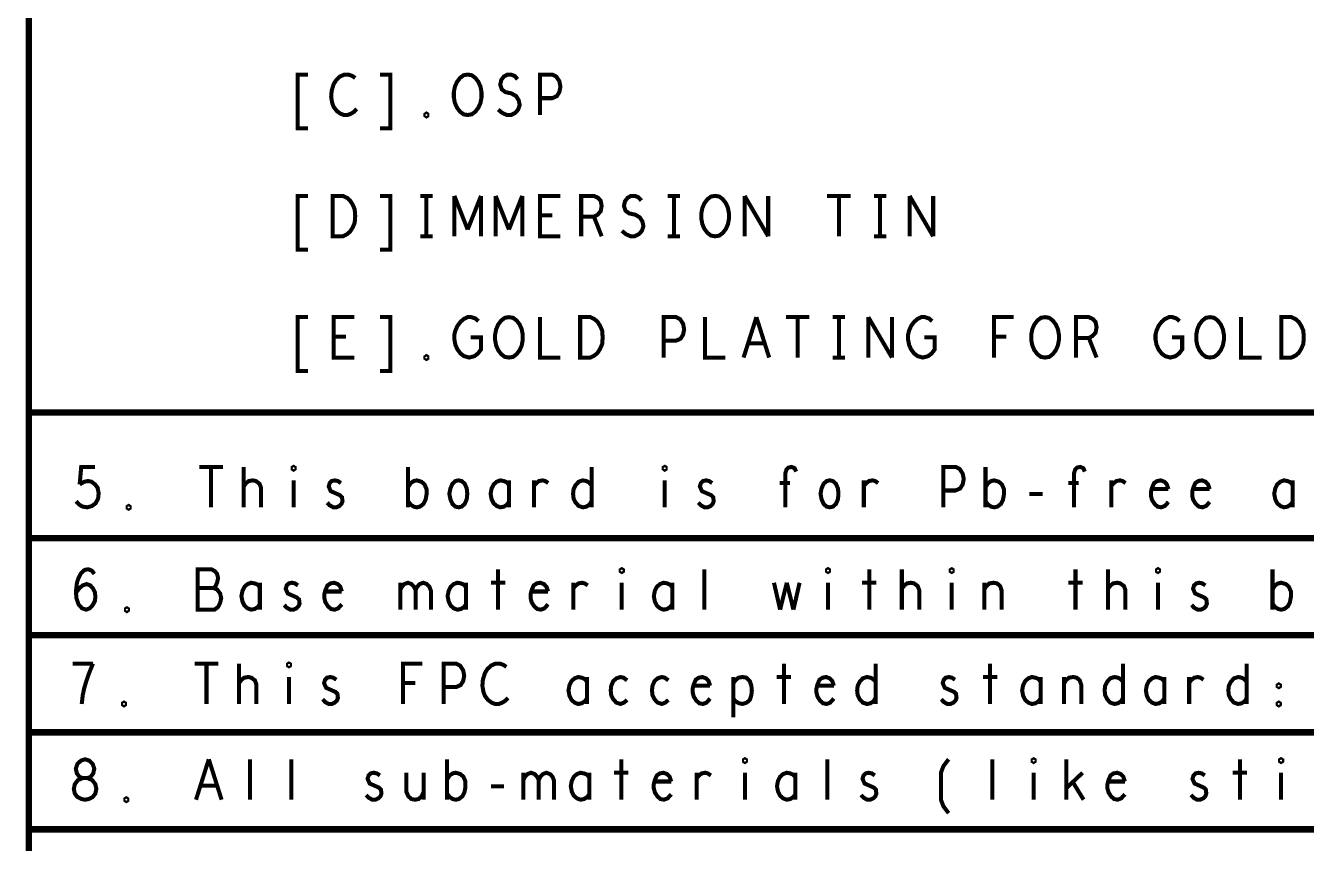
# Model space of a CAD drawing. Header units: millimetres. Extents: x 3885 to 4350, y -149 to 182.
# Drawn here: x 3931.63 to 3971.85, y 5.81 to 31.51 of the extents above; entities that cross this region are included whole.
import ezdxf

# ---------------------------------------------------------------- set-up
doc = ezdxf.new("R2010")
doc.units = ezdxf.units.MM
doc.header["$LTSCALE"] = 23.1
doc.layers.get('0').update_dxf_attribs({"linetype": 'CONTINUOUS'})

msp = doc.modelspace()

# ---------------------------------------------------------------- linework, layer by layer
for points, const_width in [([(3931.728, 57.195), (3931.728, -96.11), (4058.256, -96.11), (4058.256, 57.195)], 0.203), ([(3940.491, 29.967), (3940.169, 29.967), (3940.169, 28.274), (3940.491, 28.274)], 0.127), ([(3941.979, 29.861), (3941.883, 29.925), (3941.77, 29.967), (3941.641, 29.967), (3941.496, 29.904), (3941.384, 29.798), (3941.303, 29.671), (3941.239, 29.459), (3941.223, 29.269), (3941.255, 29.078), (3941.303, 28.951), (3941.4, 28.824), (3941.513, 28.74), (3941.625, 28.697), (3941.738, 28.697), (3941.851, 28.74), (3941.947, 28.803), (3942.027, 28.888)], 0.127), ([(3942.76, 28.274), (3943.081, 28.274), (3943.081, 29.967), (3942.76, 29.967)], 0.127), ([(3946.469, 28.867), (3946.598, 28.761), (3946.743, 28.697), (3946.871, 28.697), (3947, 28.761), (3947.096, 28.867), (3947.145, 29.015), (3947.112, 29.163), (3947.032, 29.29), (3946.887, 29.375), (3946.694, 29.417), (3946.582, 29.502), (3946.533, 29.65), (3946.566, 29.798), (3946.646, 29.904), (3946.759, 29.967), (3946.871, 29.967), (3946.984, 29.925), (3947.08, 29.819)], 0.127), ([(3947.78, 28.697), (3947.78, 29.967), (3948.167, 29.967), (3948.295, 29.904), (3948.392, 29.756), (3948.424, 29.586), (3948.392, 29.417), (3948.311, 29.29), (3948.167, 29.226), (3947.78, 29.226)], 0.127), ([(3940.491, 26.157), (3940.169, 26.157), (3940.169, 24.464), (3940.491, 24.464)], 0.127), ([(3942.76, 24.464), (3943.081, 24.464), (3943.081, 26.157), (3942.76, 26.157)], 0.127), ([(3944.023, 26.157), (3944.409, 26.157)], 0.127), ([(3944.216, 26.157), (3944.216, 24.887)], 0.127), ([(3945.093, 24.887), (3945.093, 26.157)], 0.127), ([(3945.093, 26.157), (3945.511, 25.099)], 0.127), ([(3945.511, 25.099), (3945.93, 26.157)], 0.127), ([(3945.93, 26.157), (3945.93, 24.887)], 0.127), ([(3946.389, 24.887), (3946.389, 26.157)], 0.127), ([(3946.389, 26.157), (3946.807, 25.099)], 0.127), ([(3946.807, 25.099), (3947.225, 26.157)], 0.127), ([(3947.225, 26.157), (3947.225, 24.887)], 0.127), ([(3948.424, 24.887), (3947.78, 24.887), (3947.78, 26.157), (3948.424, 26.157)], 0.127), ([(3949.076, 24.887), (3949.076, 26.157), (3949.478, 26.157), (3949.607, 26.094), (3949.687, 26.009), (3949.719, 25.84), (3949.687, 25.67), (3949.591, 25.565), (3949.478, 25.501), (3949.076, 25.501)], 0.127), ([(3950.355, 25.057), (3950.484, 24.951), (3950.629, 24.887), (3950.757, 24.887), (3950.886, 24.951), (3950.983, 25.057), (3951.031, 25.205), (3950.999, 25.353), (3950.918, 25.48), (3950.774, 25.565), (3950.581, 25.607), (3950.468, 25.692), (3950.42, 25.84), (3950.452, 25.988), (3950.532, 26.094), (3950.645, 26.157), (3950.757, 26.157), (3950.87, 26.115), (3950.967, 26.009)], 0.127), ([(3951.795, 26.157), (3952.182, 26.157)], 0.127), ([(3951.988, 26.157), (3951.988, 24.887)], 0.127), ([(3954.209, 24.887), (3954.209, 26.157)], 0.127), ([(3954.209, 26.157), (3954.949, 24.887)], 0.127), ([(3954.949, 24.887), (3954.949, 26.157)], 0.127), ([(3956.8, 26.157), (3957.54, 26.157)], 0.127), ([(3957.17, 26.157), (3957.17, 24.887)], 0.127), ([(3958.272, 26.157), (3958.659, 26.157)], 0.127), ([(3958.465, 26.157), (3958.465, 24.887)], 0.127), ([(3959.391, 24.887), (3959.391, 26.157)], 0.127), ([(3959.391, 26.157), (3960.131, 24.887)], 0.127), ([(3960.131, 24.887), (3960.131, 26.157)], 0.127), ([(3948.167, 25.543), (3947.78, 25.543)], 0.127), ([(3949.478, 25.501), (3949.719, 24.887)], 0.127), ([(3944.023, 24.887), (3944.409, 24.887)], 0.127), ([(3951.795, 24.887), (3952.182, 24.887)], 0.127), ([(3958.272, 24.887), (3958.659, 24.887)], 0.127), ([(3940.491, 22.347), (3940.169, 22.347), (3940.169, 20.654), (3940.491, 20.654)], 0.127), ([(3941.947, 21.077), (3941.303, 21.077), (3941.303, 22.347), (3941.947, 22.347)], 0.127), ([(3942.76, 20.654), (3943.081, 20.654), (3943.081, 22.347), (3942.76, 22.347)], 0.127), ([(3945.608, 21.712), (3945.93, 21.712), (3945.93, 21.331), (3945.833, 21.204), (3945.721, 21.12), (3945.56, 21.077), (3945.399, 21.12), (3945.286, 21.204), (3945.19, 21.331), (3945.125, 21.479), (3945.093, 21.649), (3945.093, 21.797), (3945.125, 21.924), (3945.19, 22.072), (3945.286, 22.199), (3945.383, 22.284), (3945.511, 22.347), (3945.624, 22.347), (3945.753, 22.305), (3945.849, 22.22)], 0.127), ([(3947.78, 22.347), (3947.78, 21.077), (3948.424, 21.077)], 0.127), ([(3951.667, 21.077), (3951.667, 22.347), (3952.053, 22.347), (3952.182, 22.284), (3952.278, 22.136), (3952.31, 21.966), (3952.278, 21.797), (3952.198, 21.67), (3952.053, 21.606), (3951.667, 21.606)], 0.127), ([(3952.962, 22.347), (3952.962, 21.077), (3953.606, 21.077)], 0.127), ([(3954.177, 21.077), (3954.579, 22.347)], 0.127), ([(3954.579, 22.347), (3954.981, 21.077)], 0.127), ([(3955.505, 22.347), (3956.245, 22.347)], 0.127), ([(3955.875, 22.347), (3955.875, 21.077)], 0.127), ([(3956.977, 22.347), (3957.363, 22.347)], 0.127), ([(3957.17, 22.347), (3957.17, 21.077)], 0.127), ([(3958.095, 21.077), (3958.095, 22.347)], 0.127), ([(3958.095, 22.347), (3958.836, 21.077)], 0.127), ([(3958.836, 21.077), (3958.836, 22.347)], 0.127), ([(3959.857, 21.712), (3960.179, 21.712), (3960.179, 21.331), (3960.083, 21.204), (3959.97, 21.12), (3959.809, 21.077), (3959.648, 21.12), (3959.536, 21.204), (3959.439, 21.331), (3959.375, 21.479), (3959.343, 21.649), (3959.343, 21.797), (3959.375, 21.924), (3959.439, 22.072), (3959.536, 22.199), (3959.632, 22.284), (3959.761, 22.347), (3959.873, 22.347), (3960.002, 22.305), (3960.099, 22.22)], 0.127), ([(3962.046, 21.077), (3962.046, 22.347), (3962.657, 22.347)], 0.127), ([(3964.621, 21.077), (3964.621, 22.347), (3965.023, 22.347), (3965.152, 22.284), (3965.232, 22.199), (3965.264, 22.03), (3965.232, 21.86), (3965.136, 21.755), (3965.023, 21.691), (3964.621, 21.691)], 0.127), ([(3967.63, 21.712), (3967.952, 21.712), (3967.952, 21.331), (3967.855, 21.204), (3967.742, 21.12), (3967.582, 21.077), (3967.421, 21.12), (3967.308, 21.204), (3967.211, 21.331), (3967.147, 21.479), (3967.115, 21.649), (3967.115, 21.797), (3967.147, 21.924), (3967.211, 22.072), (3967.308, 22.199), (3967.404, 22.284), (3967.533, 22.347), (3967.646, 22.347), (3967.775, 22.305), (3967.871, 22.22)], 0.127), ([(3969.802, 22.347), (3969.802, 21.077), (3970.446, 21.077)], 0.127), ([(3941.69, 21.733), (3941.303, 21.733)], 0.127), ([(3962.432, 21.733), (3962.046, 21.733)], 0.127), ([(3965.023, 21.691), (3965.264, 21.077)], 0.127), ([(3954.837, 21.522), (3954.322, 21.522)], 0.127), ([(3956.977, 21.077), (3957.363, 21.077)], 0.127), ([(3931.728, 19.349), (3988.171, 19.349)], 0.203), ([(3933.325, 17.092), (3933.373, 17.642), (3933.808, 17.642)], 0.127), ([(3937.082, 17.642), (3937.823, 17.642)], 0.127), ([(3937.453, 17.642), (3937.453, 16.372)], 0.127), ([(3938.474, 16.372), (3938.474, 17.642)], 0.127), ([(3943.64, 16.372), (3943.64, 17.642)], 0.127), ([(3949.401, 17.642), (3949.401, 16.372)], 0.127), ([(3955.492, 16.372), (3955.492, 17.452), (3955.524, 17.557), (3955.588, 17.621), (3955.685, 17.642), (3955.781, 17.6), (3955.829, 17.494)], 0.127), ([(3960.448, 16.372), (3960.448, 17.642), (3960.834, 17.642), (3960.963, 17.579), (3961.059, 17.43), (3961.092, 17.261), (3961.059, 17.092), (3960.979, 16.965), (3960.834, 16.901), (3960.448, 16.901)], 0.127), ([(3961.776, 16.372), (3961.776, 17.642)], 0.127), ([(3964.559, 16.372), (3964.559, 17.452), (3964.592, 17.557), (3964.656, 17.621), (3964.752, 17.642), (3964.849, 17.6), (3964.897, 17.494)], 0.127), ([(3933.213, 16.563), (3933.309, 16.457), (3933.422, 16.393), (3933.566, 16.372), (3933.711, 16.414), (3933.824, 16.499), (3933.904, 16.647), (3933.92, 16.817), (3933.888, 16.986), (3933.808, 17.092), (3933.695, 17.176), (3933.582, 17.198), (3933.47, 17.176), (3933.325, 17.092)], 0.127), ([(3938.474, 17.028), (3938.555, 17.134), (3938.635, 17.198), (3938.764, 17.219), (3938.86, 17.198), (3938.973, 17.113), (3939.022, 16.986), (3939.022, 16.372)], 0.127), ([(3940.043, 17.219), (3940.043, 16.372)], 0.127), ([(3941.097, 16.52), (3941.178, 16.436), (3941.291, 16.372), (3941.387, 16.372), (3941.484, 16.414), (3941.548, 16.478), (3941.58, 16.563), (3941.564, 16.69), (3941.5, 16.753), (3941.21, 16.88), (3941.146, 17.028), (3941.178, 17.134), (3941.242, 17.198), (3941.339, 17.219), (3941.435, 17.198), (3941.532, 17.134)], 0.127), ([(3943.64, 17.007), (3943.721, 17.134), (3943.817, 17.198), (3943.914, 17.219), (3944.058, 17.176), (3944.155, 17.092), (3944.219, 16.944), (3944.219, 16.774), (3944.187, 16.605), (3944.123, 16.478), (3944.01, 16.393), (3943.914, 16.372), (3943.817, 16.393), (3943.721, 16.457), (3943.64, 16.563)], 0.127), ([(3946.81, 17.071), (3946.746, 17.155), (3946.649, 17.198), (3946.536, 17.219), (3946.424, 17.176), (3946.327, 17.092), (3946.263, 16.965), (3946.231, 16.795), (3946.263, 16.626), (3946.327, 16.499), (3946.424, 16.414), (3946.536, 16.372), (3946.649, 16.393), (3946.746, 16.457), (3946.81, 16.541)], 0.127), ([(3946.81, 16.372), (3946.81, 17.219)], 0.127), ([(3947.59, 17.049), (3947.671, 17.134), (3947.751, 17.198), (3947.864, 17.219), (3947.945, 17.198), (3948.041, 17.134)], 0.127), ([(3947.59, 16.372), (3947.59, 17.219)], 0.127), ([(3949.401, 16.563), (3949.336, 16.457), (3949.24, 16.393), (3949.127, 16.372), (3948.999, 16.414), (3948.902, 16.52), (3948.838, 16.647), (3948.822, 16.795), (3948.838, 16.944), (3948.902, 17.071), (3948.999, 17.176), (3949.127, 17.219), (3949.24, 17.198), (3949.32, 17.155), (3949.401, 17.071)], 0.127), ([(3951.702, 17.219), (3951.702, 16.372)], 0.127), ([(3952.756, 16.52), (3952.837, 16.436), (3952.949, 16.372), (3953.046, 16.372), (3953.142, 16.414), (3953.206, 16.478), (3953.239, 16.563), (3953.223, 16.69), (3953.158, 16.753), (3952.869, 16.88), (3952.804, 17.028), (3952.837, 17.134), (3952.901, 17.198), (3952.997, 17.219), (3953.094, 17.198), (3953.19, 17.134)], 0.127), ([(3955.636, 17.134), (3955.315, 17.134)], 0.127), ([(3957.954, 17.049), (3958.034, 17.134), (3958.115, 17.198), (3958.227, 17.219), (3958.308, 17.198), (3958.404, 17.134)], 0.127), ([(3957.954, 16.372), (3957.954, 17.219)], 0.127), ([(3961.776, 17.007), (3961.856, 17.134), (3961.953, 17.198), (3962.049, 17.219), (3962.194, 17.176), (3962.29, 17.092), (3962.355, 16.944), (3962.355, 16.774), (3962.322, 16.605), (3962.258, 16.478), (3962.146, 16.393), (3962.049, 16.372), (3961.953, 16.393), (3961.856, 16.457), (3961.776, 16.563)], 0.127), ([(3964.704, 17.134), (3964.382, 17.134)], 0.127), ([(3965.726, 17.049), (3965.807, 17.134), (3965.887, 17.198), (3966, 17.219), (3966.08, 17.198), (3966.177, 17.134)], 0.127), ([(3965.726, 16.372), (3965.726, 17.219)], 0.127), ([(3967.52, 16.944), (3967.472, 17.092), (3967.392, 17.176), (3967.279, 17.219), (3967.166, 17.198), (3967.07, 17.134), (3967.005, 16.986), (3966.973, 16.859), (3966.973, 16.732), (3967.005, 16.605), (3967.086, 16.478), (3967.182, 16.393), (3967.295, 16.372), (3967.408, 16.414), (3967.52, 16.541)], 0.127), ([(3967.005, 16.944), (3967.52, 16.944)], 0.127), ([(3968.816, 16.944), (3968.767, 17.092), (3968.687, 17.176), (3968.574, 17.219), (3968.462, 17.198), (3968.365, 17.134), (3968.301, 16.986), (3968.269, 16.859), (3968.269, 16.732), (3968.301, 16.605), (3968.381, 16.478), (3968.478, 16.393), (3968.59, 16.372), (3968.703, 16.414), (3968.816, 16.541)], 0.127), ([(3968.301, 16.944), (3968.816, 16.944)], 0.127), ([(3971.423, 17.071), (3971.358, 17.155), (3971.262, 17.198), (3971.149, 17.219), (3971.036, 17.176), (3970.94, 17.092), (3970.876, 16.965), (3970.843, 16.795), (3970.876, 16.626), (3970.94, 16.499), (3971.036, 16.414), (3971.149, 16.372), (3971.262, 16.393), (3971.358, 16.457), (3971.423, 16.541)], 0.127), ([(3971.423, 16.372), (3971.423, 17.219)], 0.127), ([(3963.152, 16.795), (3963.57, 16.795)], 0.127), ([(3931.747, 15.401), (4058.256, 15.401)], 0.203), ([(3933.207, 13.686), (3933.319, 13.834), (3933.416, 13.919), (3933.545, 13.961), (3933.657, 13.919), (3933.738, 13.834), (3933.802, 13.707), (3933.818, 13.559), (3933.802, 13.432), (3933.738, 13.305), (3933.641, 13.199), (3933.528, 13.157), (3933.4, 13.199), (3933.287, 13.326), (3933.223, 13.517), (3933.207, 13.728), (3933.239, 14.003), (3933.287, 14.152), (3933.367, 14.3), (3933.48, 14.406), (3933.593, 14.427), (3933.705, 14.384), (3933.786, 14.279)], 0.127), ([(3937.527, 13.834), (3937.591, 13.898), (3937.64, 14.003), (3937.672, 14.152), (3937.64, 14.279), (3937.575, 14.363), (3937.463, 14.427), (3937.028, 14.427), (3937.028, 13.157), (3937.559, 13.157), (3937.672, 13.241), (3937.736, 13.368), (3937.769, 13.517), (3937.736, 13.665), (3937.64, 13.792), (3937.527, 13.834), (3937.028, 13.834)], 0.127), ([(3946.466, 14.427), (3946.466, 13.157)], 0.127), ([(3952.943, 13.157), (3952.943, 14.427)], 0.127), ([(3958.125, 14.427), (3958.125, 13.157)], 0.127), ([(3959.147, 13.157), (3959.147, 14.427)], 0.127), ([(3964.602, 14.427), (3964.602, 13.157)], 0.127), ([(3965.624, 13.157), (3965.624, 14.427)], 0.127), ([(3970.789, 13.157), (3970.789, 14.427)], 0.127), ([(3938.983, 13.855), (3938.919, 13.94), (3938.823, 13.982), (3938.71, 14.003), (3938.597, 13.961), (3938.501, 13.876), (3938.437, 13.749), (3938.404, 13.58), (3938.437, 13.411), (3938.501, 13.284), (3938.597, 13.199), (3938.71, 13.157), (3938.823, 13.178), (3938.919, 13.241), (3938.983, 13.326)], 0.127), ([(3938.983, 13.157), (3938.983, 14.003)], 0.127), ([(3939.748, 13.305), (3939.828, 13.22), (3939.941, 13.157), (3940.038, 13.157), (3940.134, 13.199), (3940.198, 13.263), (3940.231, 13.347), (3940.215, 13.474), (3940.15, 13.538), (3939.86, 13.665), (3939.796, 13.813), (3939.828, 13.919), (3939.893, 13.982), (3939.989, 14.003), (3940.086, 13.982), (3940.182, 13.919)], 0.127), ([(3941.558, 13.728), (3941.51, 13.876), (3941.429, 13.961), (3941.317, 14.003), (3941.204, 13.982), (3941.108, 13.919), (3941.043, 13.771), (3941.011, 13.644), (3941.011, 13.517), (3941.043, 13.39), (3941.124, 13.263), (3941.22, 13.178), (3941.333, 13.157), (3941.445, 13.199), (3941.558, 13.326)], 0.127), ([(3941.043, 13.728), (3941.558, 13.728)], 0.127), ([(3943.393, 13.771), (3943.441, 13.876), (3943.522, 13.961), (3943.634, 14.003), (3943.747, 13.961), (3943.827, 13.876), (3943.875, 13.771), (3943.875, 13.157)], 0.127), ([(3943.393, 13.157), (3943.393, 14.003)], 0.127), ([(3943.875, 13.771), (3943.924, 13.876), (3944.004, 13.961), (3944.117, 14.003), (3944.229, 13.961), (3944.31, 13.876), (3944.358, 13.749), (3944.358, 13.157)], 0.127), ([(3945.46, 13.855), (3945.396, 13.94), (3945.3, 13.982), (3945.187, 14.003), (3945.074, 13.961), (3944.978, 13.876), (3944.914, 13.749), (3944.881, 13.58), (3944.914, 13.411), (3944.978, 13.284), (3945.074, 13.199), (3945.187, 13.157), (3945.3, 13.178), (3945.396, 13.241), (3945.46, 13.326)], 0.127), ([(3945.46, 13.157), (3945.46, 14.003)], 0.127), ([(3946.241, 14.003), (3946.692, 14.003)], 0.127), ([(3948.035, 13.728), (3947.987, 13.876), (3947.906, 13.961), (3947.794, 14.003), (3947.681, 13.982), (3947.585, 13.919), (3947.52, 13.771), (3947.488, 13.644), (3947.488, 13.517), (3947.52, 13.39), (3947.601, 13.263), (3947.697, 13.178), (3947.81, 13.157), (3947.922, 13.199), (3948.035, 13.326)], 0.127), ([(3947.52, 13.728), (3948.035, 13.728)], 0.127), ([(3948.832, 13.834), (3948.912, 13.919), (3948.993, 13.982), (3949.105, 14.003), (3949.186, 13.982), (3949.282, 13.919)], 0.127), ([(3948.832, 13.157), (3948.832, 14.003)], 0.127), ([(3950.352, 14.003), (3950.352, 13.157)], 0.127), ([(3951.937, 13.855), (3951.873, 13.94), (3951.777, 13.982), (3951.664, 14.003), (3951.551, 13.961), (3951.455, 13.876), (3951.391, 13.749), (3951.358, 13.58), (3951.391, 13.411), (3951.455, 13.284), (3951.551, 13.199), (3951.664, 13.157), (3951.777, 13.178), (3951.873, 13.241), (3951.937, 13.326)], 0.127), ([(3951.937, 13.157), (3951.937, 14.003)], 0.127), ([(3955.132, 14.003), (3955.325, 13.157)], 0.127), ([(3955.325, 13.157), (3955.534, 14.003)], 0.127), ([(3955.534, 14.003), (3955.743, 13.157)], 0.127), ([(3955.743, 13.157), (3955.936, 14.003)], 0.127), ([(3956.829, 14.003), (3956.829, 13.157)], 0.127), ([(3957.9, 14.003), (3958.35, 14.003)], 0.127), ([(3959.147, 13.813), (3959.227, 13.919), (3959.308, 13.982), (3959.436, 14.003), (3959.533, 13.982), (3959.646, 13.898), (3959.694, 13.771), (3959.694, 13.157)], 0.127), ([(3960.716, 14.003), (3960.716, 13.157)], 0.127), ([(3961.738, 13.792), (3961.802, 13.898), (3961.899, 13.982), (3962.027, 14.003), (3962.14, 13.982), (3962.236, 13.898), (3962.285, 13.749), (3962.285, 13.157)], 0.127), ([(3961.738, 13.157), (3961.738, 14.003)], 0.127), ([(3964.377, 14.003), (3964.827, 14.003)], 0.127), ([(3965.624, 13.813), (3965.704, 13.919), (3965.785, 13.982), (3965.913, 14.003), (3966.01, 13.982), (3966.123, 13.898), (3966.171, 13.771), (3966.171, 13.157)], 0.127), ([(3967.193, 14.003), (3967.193, 13.157)], 0.127), ([(3968.247, 13.305), (3968.327, 13.22), (3968.44, 13.157), (3968.536, 13.157), (3968.633, 13.199), (3968.697, 13.263), (3968.729, 13.347), (3968.713, 13.474), (3968.649, 13.538), (3968.359, 13.665), (3968.295, 13.813), (3968.327, 13.919), (3968.392, 13.982), (3968.488, 14.003), (3968.585, 13.982), (3968.681, 13.919)], 0.127), ([(3970.789, 13.792), (3970.87, 13.919), (3970.966, 13.982), (3971.063, 14.003), (3971.208, 13.961), (3971.304, 13.876), (3971.368, 13.728), (3971.368, 13.559), (3971.336, 13.39), (3971.272, 13.263), (3971.159, 13.178), (3971.063, 13.157), (3970.966, 13.178), (3970.87, 13.241), (3970.789, 13.347)], 0.127), ([(3931.747, 12.353), (4058.256, 12.353)], 0.203), ([(3933.743, 11.464), (3933.1, 11.464)], 0.127), ([(3933.389, 10.194), (3933.421, 10.47), (3933.47, 10.702), (3933.534, 10.914), (3933.614, 11.147), (3933.743, 11.464)], 0.127), ([(3936.937, 11.464), (3937.678, 11.464)], 0.127), ([(3937.308, 11.464), (3937.308, 10.194)], 0.127), ([(3938.329, 10.194), (3938.329, 11.464)], 0.127), ([(3943.479, 10.194), (3943.479, 11.464), (3944.09, 11.464)], 0.127), ([(3944.758, 10.194), (3944.758, 11.464), (3945.144, 11.464), (3945.273, 11.401), (3945.369, 11.253), (3945.402, 11.083), (3945.369, 10.914), (3945.289, 10.787), (3945.144, 10.724), (3944.758, 10.724)], 0.127), ([(3946.729, 11.359), (3946.633, 11.422), (3946.52, 11.464), (3946.391, 11.464), (3946.247, 11.401), (3946.134, 11.295), (3946.054, 11.168), (3945.989, 10.956), (3945.973, 10.766), (3946.005, 10.575), (3946.054, 10.448), (3946.15, 10.321), (3946.263, 10.237), (3946.375, 10.194), (3946.488, 10.194), (3946.601, 10.237), (3946.697, 10.3), (3946.777, 10.385)], 0.127), ([(3955.443, 11.464), (3955.443, 10.194)], 0.127), ([(3958.323, 11.464), (3958.323, 10.194)], 0.127), ([(3961.92, 11.464), (3961.92, 10.194)], 0.127), ([(3966.096, 11.464), (3966.096, 10.194)], 0.127), ([(3969.982, 11.464), (3969.982, 10.194)], 0.127), ([(3938.329, 10.851), (3938.41, 10.956), (3938.49, 11.02), (3938.619, 11.041), (3938.715, 11.02), (3938.828, 10.935), (3938.876, 10.808), (3938.876, 10.194)], 0.127), ([(3939.898, 11.041), (3939.898, 10.194)], 0.127), ([(3940.952, 10.343), (3941.033, 10.258), (3941.145, 10.194), (3941.242, 10.194), (3941.339, 10.237), (3941.403, 10.3), (3941.435, 10.385), (3941.419, 10.512), (3941.355, 10.575), (3941.065, 10.702), (3941.001, 10.851), (3941.033, 10.956), (3941.097, 11.02), (3941.194, 11.041), (3941.29, 11.02), (3941.387, 10.956)], 0.127), ([(3943.865, 10.851), (3943.479, 10.851)], 0.127), ([(3949.256, 10.893), (3949.191, 10.978), (3949.095, 11.02), (3948.982, 11.041), (3948.87, 10.999), (3948.773, 10.914), (3948.709, 10.787), (3948.677, 10.618), (3948.709, 10.448), (3948.773, 10.321), (3948.87, 10.237), (3948.982, 10.194), (3949.095, 10.216), (3949.191, 10.279), (3949.256, 10.364)], 0.127), ([(3949.256, 10.194), (3949.256, 11.041)], 0.127), ([(3950.519, 10.935), (3950.406, 11.02), (3950.31, 11.041), (3950.181, 10.999), (3950.084, 10.914), (3950.02, 10.766), (3950.004, 10.618), (3950.02, 10.47), (3950.084, 10.343), (3950.181, 10.237), (3950.31, 10.194), (3950.422, 10.237), (3950.519, 10.321)], 0.127), ([(3951.814, 10.935), (3951.702, 11.02), (3951.605, 11.041), (3951.476, 10.999), (3951.38, 10.914), (3951.316, 10.766), (3951.3, 10.618), (3951.316, 10.47), (3951.38, 10.343), (3951.476, 10.237), (3951.605, 10.194), (3951.718, 10.237), (3951.814, 10.321)], 0.127), ([(3953.126, 10.766), (3953.078, 10.914), (3952.997, 10.999), (3952.885, 11.041), (3952.772, 11.02), (3952.675, 10.956), (3952.611, 10.808), (3952.579, 10.681), (3952.579, 10.554), (3952.611, 10.427), (3952.692, 10.3), (3952.788, 10.216), (3952.901, 10.194), (3953.013, 10.237), (3953.126, 10.364)], 0.127), ([(3953.858, 10.851), (3953.939, 10.956), (3954.019, 11.02), (3954.148, 11.041), (3954.26, 11.02), (3954.373, 10.914), (3954.421, 10.766), (3954.437, 10.618), (3954.421, 10.47), (3954.373, 10.321), (3954.277, 10.237), (3954.148, 10.194), (3954.035, 10.216), (3953.922, 10.279), (3953.858, 10.364)], 0.127), ([(3953.858, 9.771), (3953.858, 11.041)], 0.127), ([(3955.218, 11.041), (3955.668, 11.041)], 0.127), ([(3957.012, 10.766), (3956.964, 10.914), (3956.883, 10.999), (3956.771, 11.041), (3956.658, 11.02), (3956.561, 10.956), (3956.497, 10.808), (3956.465, 10.681), (3956.465, 10.554), (3956.497, 10.427), (3956.578, 10.3), (3956.674, 10.216), (3956.787, 10.194), (3956.899, 10.237), (3957.012, 10.364)], 0.127), ([(3958.323, 10.385), (3958.259, 10.279), (3958.163, 10.216), (3958.05, 10.194), (3957.921, 10.237), (3957.825, 10.343), (3957.76, 10.47), (3957.744, 10.618), (3957.76, 10.766), (3957.825, 10.893), (3957.921, 10.999), (3958.05, 11.041), (3958.163, 11.02), (3958.243, 10.978), (3958.323, 10.893)], 0.127), ([(3960.383, 10.343), (3960.464, 10.258), (3960.576, 10.194), (3960.673, 10.194), (3960.77, 10.237), (3960.834, 10.3), (3960.866, 10.385), (3960.85, 10.512), (3960.786, 10.575), (3960.496, 10.702), (3960.432, 10.851), (3960.464, 10.956), (3960.528, 11.02), (3960.625, 11.041), (3960.721, 11.02), (3960.818, 10.956)], 0.127), ([(3961.695, 11.041), (3962.145, 11.041)], 0.127), ([(3963.505, 10.893), (3963.441, 10.978), (3963.344, 11.02), (3963.232, 11.041), (3963.119, 10.999), (3963.022, 10.914), (3962.958, 10.787), (3962.926, 10.618), (3962.958, 10.448), (3963.022, 10.321), (3963.119, 10.237), (3963.232, 10.194), (3963.344, 10.216), (3963.441, 10.279), (3963.505, 10.364)], 0.127), ([(3963.505, 10.194), (3963.505, 11.041)], 0.127), ([(3964.237, 10.829), (3964.302, 10.935), (3964.398, 11.02), (3964.527, 11.041), (3964.64, 11.02), (3964.736, 10.935), (3964.784, 10.787), (3964.784, 10.194)], 0.127), ([(3964.237, 10.194), (3964.237, 11.041)], 0.127), ([(3966.096, 10.385), (3966.032, 10.279), (3965.935, 10.216), (3965.822, 10.194), (3965.694, 10.237), (3965.597, 10.343), (3965.533, 10.47), (3965.517, 10.618), (3965.533, 10.766), (3965.597, 10.893), (3965.694, 10.999), (3965.822, 11.041), (3965.935, 11.02), (3966.015, 10.978), (3966.096, 10.893)], 0.127), ([(3967.391, 10.893), (3967.327, 10.978), (3967.231, 11.02), (3967.118, 11.041), (3967.005, 10.999), (3966.909, 10.914), (3966.844, 10.787), (3966.812, 10.618), (3966.844, 10.448), (3966.909, 10.321), (3967.005, 10.237), (3967.118, 10.194), (3967.231, 10.216), (3967.327, 10.279), (3967.391, 10.364)], 0.127), ([(3967.391, 10.194), (3967.391, 11.041)], 0.127), ([(3968.172, 10.872), (3968.252, 10.956), (3968.333, 11.02), (3968.445, 11.041), (3968.526, 11.02), (3968.622, 10.956)], 0.127), ([(3968.172, 10.194), (3968.172, 11.041)], 0.127), ([(3969.982, 10.385), (3969.918, 10.279), (3969.821, 10.216), (3969.709, 10.194), (3969.58, 10.237), (3969.483, 10.343), (3969.419, 10.47), (3969.403, 10.618), (3969.419, 10.766), (3969.483, 10.893), (3969.58, 10.999), (3969.709, 11.041), (3969.821, 11.02), (3969.902, 10.978), (3969.982, 10.893)], 0.127), ([(3952.611, 10.766), (3953.126, 10.766)], 0.127), ([(3956.497, 10.766), (3957.012, 10.766)], 0.127), ([(3931.747, 9.305), (4058.256, 9.305)], 0.203), ([(3936.978, 7.187), (3937.38, 8.457)], 0.127), ([(3937.38, 8.457), (3937.782, 7.187)], 0.127), ([(3938.675, 7.187), (3938.675, 8.457)], 0.127), ([(3939.971, 7.187), (3939.971, 8.457)], 0.127), ([(3944.863, 7.187), (3944.863, 8.457)], 0.127), ([(3950.334, 8.457), (3950.334, 7.187)], 0.127), ([(3956.811, 7.187), (3956.811, 8.457)], 0.127), ([(3960.617, 6.764), (3960.456, 6.976), (3960.375, 7.187), (3960.375, 8.034), (3960.456, 8.246), (3960.617, 8.457)], 0.127), ([(3961.993, 7.187), (3961.993, 8.457)], 0.127), ([(3964.31, 7.187), (3964.31, 8.457)], 0.127), ([(3969.765, 8.457), (3969.765, 7.187)], 0.127), ([(3942.32, 7.335), (3942.401, 7.251), (3942.513, 7.187), (3942.61, 7.187), (3942.706, 7.23), (3942.771, 7.293), (3942.803, 7.378), (3942.787, 7.505), (3942.722, 7.568), (3942.433, 7.695), (3942.368, 7.843), (3942.401, 7.949), (3942.465, 8.013), (3942.562, 8.034), (3942.658, 8.013), (3942.755, 7.949)], 0.127), ([(3943.583, 8.034), (3943.583, 7.441), (3943.648, 7.293), (3943.744, 7.208), (3943.857, 7.187), (3943.969, 7.208), (3944.066, 7.293), (3944.13, 7.441)], 0.127), ([(3944.13, 7.187), (3944.13, 8.034)], 0.127), ([(3944.863, 7.822), (3944.943, 7.949), (3945.04, 8.013), (3945.136, 8.034), (3945.281, 7.992), (3945.378, 7.907), (3945.442, 7.759), (3945.442, 7.589), (3945.41, 7.42), (3945.345, 7.293), (3945.233, 7.208), (3945.136, 7.187), (3945.04, 7.208), (3944.943, 7.272), (3944.863, 7.378)], 0.127), ([(3947.261, 7.801), (3947.309, 7.907), (3947.389, 7.992), (3947.502, 8.034), (3947.614, 7.992), (3947.695, 7.907), (3947.743, 7.801), (3947.743, 7.187)], 0.127), ([(3947.261, 7.187), (3947.261, 8.034)], 0.127), ([(3947.743, 7.801), (3947.791, 7.907), (3947.872, 7.992), (3947.984, 8.034), (3948.097, 7.992), (3948.177, 7.907), (3948.226, 7.78), (3948.226, 7.187)], 0.127), ([(3949.328, 7.886), (3949.264, 7.97), (3949.167, 8.013), (3949.055, 8.034), (3948.942, 7.992), (3948.845, 7.907), (3948.781, 7.78), (3948.749, 7.611), (3948.781, 7.441), (3948.845, 7.314), (3948.942, 7.23), (3949.055, 7.187), (3949.167, 7.208), (3949.264, 7.272), (3949.328, 7.357)], 0.127), ([(3949.328, 7.187), (3949.328, 8.034)], 0.127), ([(3950.109, 8.034), (3950.559, 8.034)], 0.127), ([(3951.903, 7.759), (3951.855, 7.907), (3951.774, 7.992), (3951.662, 8.034), (3951.549, 8.013), (3951.452, 7.949), (3951.388, 7.801), (3951.356, 7.674), (3951.356, 7.547), (3951.388, 7.42), (3951.469, 7.293), (3951.565, 7.208), (3951.678, 7.187), (3951.79, 7.23), (3951.903, 7.357)], 0.127), ([(3952.699, 7.865), (3952.78, 7.949), (3952.86, 8.013), (3952.973, 8.034), (3953.053, 8.013), (3953.15, 7.949)], 0.127), ([(3952.699, 7.187), (3952.699, 8.034)], 0.127), ([(3954.22, 8.034), (3954.22, 7.187)], 0.127), ([(3955.805, 7.886), (3955.741, 7.97), (3955.644, 8.013), (3955.532, 8.034), (3955.419, 7.992), (3955.322, 7.907), (3955.258, 7.78), (3955.226, 7.611), (3955.258, 7.441), (3955.322, 7.314), (3955.419, 7.23), (3955.532, 7.187), (3955.644, 7.208), (3955.741, 7.272), (3955.805, 7.357)], 0.127), ([(3955.805, 7.187), (3955.805, 8.034)], 0.127), ([(3957.865, 7.335), (3957.946, 7.251), (3958.058, 7.187), (3958.155, 7.187), (3958.251, 7.23), (3958.315, 7.293), (3958.348, 7.378), (3958.332, 7.505), (3958.267, 7.568), (3957.978, 7.695), (3957.913, 7.843), (3957.946, 7.949), (3958.01, 8.013), (3958.106, 8.034), (3958.203, 8.013), (3958.299, 7.949)], 0.127), ([(3963.288, 8.034), (3963.288, 7.187)], 0.127), ([(3964.825, 8.034), (3964.31, 7.547)], 0.127), ([(3966.152, 7.759), (3966.104, 7.907), (3966.023, 7.992), (3965.911, 8.034), (3965.798, 8.013), (3965.702, 7.949), (3965.637, 7.801), (3965.605, 7.674), (3965.605, 7.547), (3965.637, 7.42), (3965.718, 7.293), (3965.814, 7.208), (3965.927, 7.187), (3966.039, 7.23), (3966.152, 7.357)], 0.127), ([(3968.228, 7.335), (3968.309, 7.251), (3968.421, 7.187), (3968.518, 7.187), (3968.614, 7.23), (3968.679, 7.293), (3968.711, 7.378), (3968.695, 7.505), (3968.63, 7.568), (3968.341, 7.695), (3968.276, 7.843), (3968.309, 7.949), (3968.373, 8.013), (3968.47, 8.034), (3968.566, 8.013), (3968.663, 7.949)], 0.127), ([(3969.54, 8.034), (3969.99, 8.034)], 0.127), ([(3971.06, 8.034), (3971.06, 7.187)], 0.127), ([(3937.637, 7.632), (3937.123, 7.632)], 0.127), ([(3946.239, 7.611), (3946.657, 7.611)], 0.127), ([(3951.388, 7.759), (3951.903, 7.759)], 0.127), ([(3964.519, 7.738), (3964.857, 7.187)], 0.127), ([(3965.637, 7.759), (3966.152, 7.759)], 0.127), ([(3931.747, 6.257), (4058.256, 6.257)], 0.203)]:
    msp.add_lwpolyline(points, dxfattribs=dict(const_width=const_width))
at = {"const_width": 0.127}
for points in [[(3945.511, 28.697), (3945.383, 28.718), (3945.27, 28.803), (3945.174, 28.93), (3945.109, 29.078), (3945.077, 29.248), (3945.077, 29.417), (3945.109, 29.586), (3945.174, 29.734), (3945.27, 29.861), (3945.383, 29.946), (3945.511, 29.967), (3945.64, 29.946), (3945.753, 29.861), (3945.849, 29.734), (3945.914, 29.586), (3945.946, 29.417), (3945.946, 29.248), (3945.914, 29.078), (3945.849, 28.93), (3945.753, 28.803), (3945.64, 28.718)], [(3944.216, 28.655), (3944.184, 28.676), (3944.184, 28.718), (3944.216, 28.74), (3944.248, 28.718), (3944.248, 28.676)], [(3941.271, 24.887), (3941.271, 26.157), (3941.593, 26.157), (3941.722, 26.094), (3941.818, 26.009), (3941.899, 25.882), (3941.963, 25.734), (3941.979, 25.522), (3941.963, 25.311), (3941.899, 25.162), (3941.818, 25.035), (3941.722, 24.951), (3941.593, 24.887)], [(3953.284, 24.887), (3953.155, 24.908), (3953.043, 24.993), (3952.946, 25.12), (3952.882, 25.268), (3952.85, 25.438), (3952.85, 25.607), (3952.882, 25.776), (3952.946, 25.924), (3953.043, 26.051), (3953.155, 26.136), (3953.284, 26.157), (3953.413, 26.136), (3953.525, 26.051), (3953.622, 25.924), (3953.686, 25.776), (3953.718, 25.607), (3953.718, 25.438), (3953.686, 25.268), (3953.622, 25.12), (3953.525, 24.993), (3953.413, 24.908)], [(3946.807, 21.077), (3946.678, 21.098), (3946.566, 21.183), (3946.469, 21.31), (3946.405, 21.458), (3946.373, 21.628), (3946.373, 21.797), (3946.405, 21.966), (3946.469, 22.114), (3946.566, 22.241), (3946.678, 22.326), (3946.807, 22.347), (3946.936, 22.326), (3947.048, 22.241), (3947.145, 22.114), (3947.209, 21.966), (3947.241, 21.797), (3947.241, 21.628), (3947.209, 21.458), (3947.145, 21.31), (3947.048, 21.183), (3946.936, 21.098)], [(3949.044, 21.077), (3949.044, 22.347), (3949.365, 22.347), (3949.494, 22.284), (3949.591, 22.199), (3949.671, 22.072), (3949.735, 21.924), (3949.751, 21.712), (3949.735, 21.501), (3949.671, 21.352), (3949.591, 21.225), (3949.494, 21.141), (3949.365, 21.077)], [(3963.647, 21.077), (3963.518, 21.098), (3963.406, 21.183), (3963.309, 21.31), (3963.245, 21.458), (3963.213, 21.628), (3963.213, 21.797), (3963.245, 21.966), (3963.309, 22.114), (3963.406, 22.241), (3963.518, 22.326), (3963.647, 22.347), (3963.776, 22.326), (3963.888, 22.241), (3963.985, 22.114), (3964.049, 21.966), (3964.081, 21.797), (3964.081, 21.628), (3964.049, 21.458), (3963.985, 21.31), (3963.888, 21.183), (3963.776, 21.098)], [(3968.829, 21.077), (3968.7, 21.098), (3968.587, 21.183), (3968.491, 21.31), (3968.427, 21.458), (3968.394, 21.628), (3968.394, 21.797), (3968.427, 21.966), (3968.491, 22.114), (3968.587, 22.241), (3968.7, 22.326), (3968.829, 22.347), (3968.957, 22.326), (3969.07, 22.241), (3969.166, 22.114), (3969.231, 21.966), (3969.263, 21.797), (3969.263, 21.628), (3969.231, 21.458), (3969.166, 21.31), (3969.07, 21.183), (3968.957, 21.098)], [(3971.066, 21.077), (3971.066, 22.347), (3971.387, 22.347), (3971.516, 22.284), (3971.613, 22.199), (3971.693, 22.072), (3971.757, 21.924), (3971.773, 21.712), (3971.757, 21.501), (3971.693, 21.352), (3971.613, 21.225), (3971.516, 21.141), (3971.387, 21.077)], [(3944.216, 21.035), (3944.184, 21.056), (3944.184, 21.098), (3944.216, 21.12), (3944.248, 21.098), (3944.248, 21.056)], [(3940.043, 17.557), (3940.011, 17.579), (3940.011, 17.621), (3940.043, 17.642), (3940.076, 17.621), (3940.076, 17.579)], [(3951.702, 17.557), (3951.67, 17.579), (3951.67, 17.621), (3951.702, 17.642), (3951.734, 17.621), (3951.734, 17.579)], [(3945.225, 16.372), (3945.128, 16.393), (3945.032, 16.478), (3944.968, 16.626), (3944.935, 16.795), (3944.968, 16.965), (3945.032, 17.113), (3945.128, 17.198), (3945.225, 17.219), (3945.321, 17.198), (3945.418, 17.113), (3945.482, 16.965), (3945.499, 16.795), (3945.482, 16.626), (3945.418, 16.478), (3945.321, 16.393)], [(3956.884, 16.372), (3956.787, 16.393), (3956.691, 16.478), (3956.626, 16.626), (3956.594, 16.795), (3956.626, 16.965), (3956.691, 17.113), (3956.787, 17.198), (3956.884, 17.219), (3956.98, 17.198), (3957.077, 17.113), (3957.141, 16.965), (3957.157, 16.795), (3957.141, 16.626), (3957.077, 16.478), (3956.98, 16.393)], [(3934.862, 16.33), (3934.83, 16.351), (3934.83, 16.393), (3934.862, 16.414), (3934.894, 16.393), (3934.894, 16.351)], [(3950.352, 14.342), (3950.32, 14.363), (3950.32, 14.406), (3950.352, 14.427), (3950.385, 14.406), (3950.385, 14.363)], [(3956.829, 14.342), (3956.797, 14.363), (3956.797, 14.406), (3956.829, 14.427), (3956.862, 14.406), (3956.862, 14.363)], [(3960.716, 14.342), (3960.683, 14.363), (3960.683, 14.406), (3960.716, 14.427), (3960.748, 14.406), (3960.748, 14.363)], [(3967.193, 14.342), (3967.16, 14.363), (3967.16, 14.406), (3967.193, 14.427), (3967.225, 14.406), (3967.225, 14.363)], [(3934.808, 13.114), (3934.775, 13.136), (3934.775, 13.178), (3934.808, 13.199), (3934.84, 13.178), (3934.84, 13.136)], [(3939.898, 11.38), (3939.866, 11.401), (3939.866, 11.443), (3939.898, 11.464), (3939.931, 11.443), (3939.931, 11.401)], [(3970.988, 10.724), (3970.956, 10.745), (3970.956, 10.787), (3970.988, 10.808), (3971.02, 10.787), (3971.02, 10.745)], [(3934.717, 10.152), (3934.684, 10.173), (3934.684, 10.216), (3934.717, 10.237), (3934.749, 10.216), (3934.749, 10.173)], [(3970.988, 10.152), (3970.956, 10.173), (3970.956, 10.216), (3970.988, 10.237), (3971.02, 10.216), (3971.02, 10.173)], [(3933.494, 7.187), (3933.606, 7.208), (3933.735, 7.272), (3933.816, 7.378), (3933.848, 7.526), (3933.816, 7.674), (3933.719, 7.801), (3933.574, 7.865), (3933.413, 7.865), (3933.317, 7.907), (3933.236, 8.013), (3933.204, 8.161), (3933.252, 8.309), (3933.365, 8.415), (3933.494, 8.457), (3933.622, 8.415), (3933.735, 8.309), (3933.783, 8.161), (3933.751, 8.013), (3933.671, 7.907), (3933.574, 7.865), (3933.413, 7.865), (3933.268, 7.801), (3933.172, 7.674), (3933.14, 7.526), (3933.172, 7.378), (3933.252, 7.272), (3933.381, 7.208)], [(3954.22, 8.373), (3954.188, 8.394), (3954.188, 8.436), (3954.22, 8.457), (3954.252, 8.436), (3954.252, 8.394)], [(3963.288, 8.373), (3963.256, 8.394), (3963.256, 8.436), (3963.288, 8.457), (3963.32, 8.436), (3963.32, 8.394)], [(3971.06, 8.373), (3971.028, 8.394), (3971.028, 8.436), (3971.06, 8.457), (3971.093, 8.436), (3971.093, 8.394)], [(3934.789, 7.145), (3934.757, 7.166), (3934.757, 7.208), (3934.789, 7.23), (3934.821, 7.208), (3934.821, 7.166)]]:
    msp.add_lwpolyline(points, close=True, dxfattribs=at)

doc.saveas('drawing.dxf')
